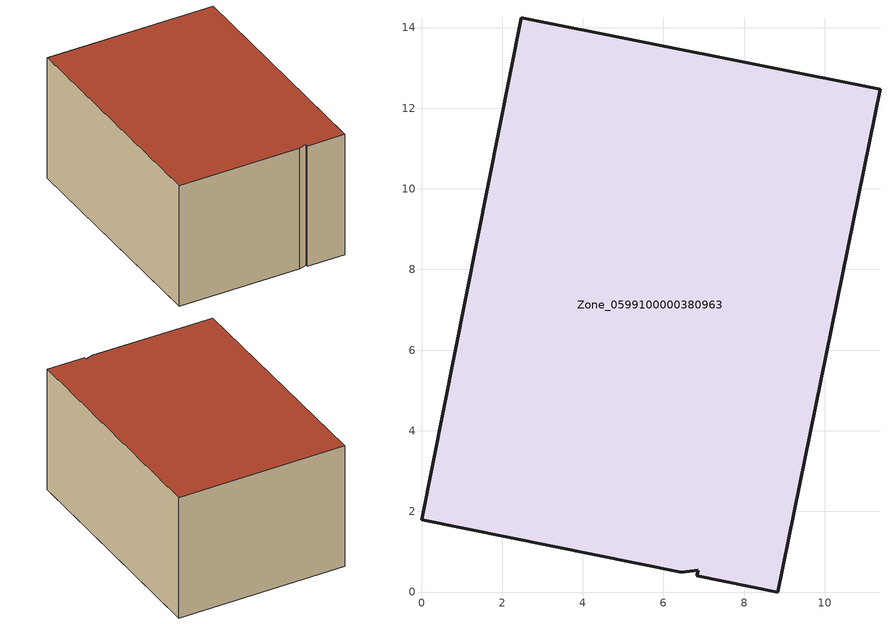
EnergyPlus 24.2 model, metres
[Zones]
Zone_0599100000380963
 floor ground (C_G): 6.86,0.54 6.44,0.49 0,1.8 2.48,14.24 11.37,12.47 8.84,0 6.82,0.41 z0
 wall outside (C_F): 6.44,0.49 6.86,0.54 6.82,0.41 8.84,0 11.37,12.47 2.48,14.24 0,1.8 6.44,0.49 z0:6.83
 roof outside (C_R): 6.86,0.54 6.82,0.41 8.84,0 11.37,12.47 2.48,14.24 0,1.8 6.44,0.49 z6.83
[BUILDING]
Pand.0599100000380963: North Axis=0; Terrain=City; Loads Convergence Tolerance Value=0.04; Temperature Convergence Tolerance Value=0.4; Solar Distribution=FullExterior; Maximum Number of Warmup Days=25; Minimum Number of Warmup Days=1
[Site:Location]
Rotterdam.The.Hague.AP_ZH_NLD Design_Conditions: Latitude=51.96; Longitude=4.45; Time Zone=1; Elevation=-4.5
[SITE:GROUNDTEMPERATURE:BUILDINGSURFACE]
18, 18, 18, 18, 18, 18, 18, 18, 18, 18, 18, 18
[MATERIAL] Thermal Absorptance=0.9; Solar Absorptance=0.7; Visible Absorptance=0.7
Name | Roughness | Thickness | Conductivity | Density | Specific Heat
G.D.1992-2005 | MediumSmooth | 0.15 | 0.06 | 540 | 1210
F.D.1992-2005 | Rough | 0.3 | 0.12 | 1920 | 840
R.D.1992-2005 | MediumRough | 0.2 | 0.08 | 1500 | 1000
[CONSTRUCTION]
C_G: G.D.1992-2005
C_F: F.D.1992-2005
C_R: R.D.1992-2005
[ZONE]
Zone_0599100000380963: Type=1; Multiplier=1; Ceiling Height=Autocalculate; Volume=Autocalculate; Floor Area=autocalculate; Part of Total Floor Area=Yes
[ZONEINFILTRATION:DESIGNFLOWRATE]
Infil_Zone_0599100000380963: Zone or ZoneList or Space or SpaceList=Zone_0599100000380963; Schedule=AlwaysOn; Design Flow Rate Calculation Method=Flow/Area; Flow Rate per Floor Area=0.0021; Constant Term Coefficient=1; Temperature Term Coefficient=0; Velocity Term Coefficient=0; Velocity Squared Term Coefficient=0
[HVACTEMPLATE:ZONE:IDEALLOADSAIRSYSTEM]
Zone_0599100000380963: Maximum Heating Supply Air Temperature=50; Minimum Cooling Supply Air Temperature=13; Maximum Heating Supply Air Humidity Ratio=0.0156; Minimum Cooling Supply Air Humidity Ratio=0.0077; Heating Limit=NoLimit; Cooling Limit=NoLimit; Dehumidification Control Type=ConstantSensibleHeatRatio; Cooling Sensible Heat Ratio=0.7; Dehumidification Setpoint=60; Humidification Control Type=None; Humidification Setpoint=30; Outdoor Air Method=None; Outdoor Air Flow Rate per Person=0.00944; Outdoor Air Flow Rate per Zone Floor Area=0; Outdoor Air Flow Rate per Zone=0; Demand Controlled Ventilation Type=None; Outdoor Air Economizer Type=NoEconomizer; Heat Recovery Type=None; Sensible Heat Recovery Effectiveness=0.7; Latent Heat Recovery Effectiveness=0.65
[ZONECONTROL:THERMOSTAT]
ThermostatControl_Zone_0599100000380963: Zone or ZoneList=Zone_0599100000380963; Control Type Schedule=DualSetpointControlType; Control 1=Thermostat_Zone_0599100000380963; Temperature Difference Between Cutout And Setpoint=0
[THERMOSTATSETPOINT:DUALSETPOINT]
Thermostat_Zone_0599100000380963: Heating Setpoint Temperature Schedule=HeatingSetpoint_Zone_0599100000380963; Cooling Setpoint Temperature Schedule=CoolingSetpoint_Zone_0599100000380963
[SCHEDULE:COMPACT]
HeatingSetpoint_Zone_0599100000380963: Through: 12/31, For: AllDays, Until: 24:00, 21
CoolingSetpoint_Zone_0599100000380963: Through: 12/31, For: AllDays, Until: 24:00, 24
DualSetpointControlType: Through: 12/31, For: AllDays, Until: 24:00, 4
AlwaysOn: Through: 12/31, For: AllDays, Until: 24:00, 1
